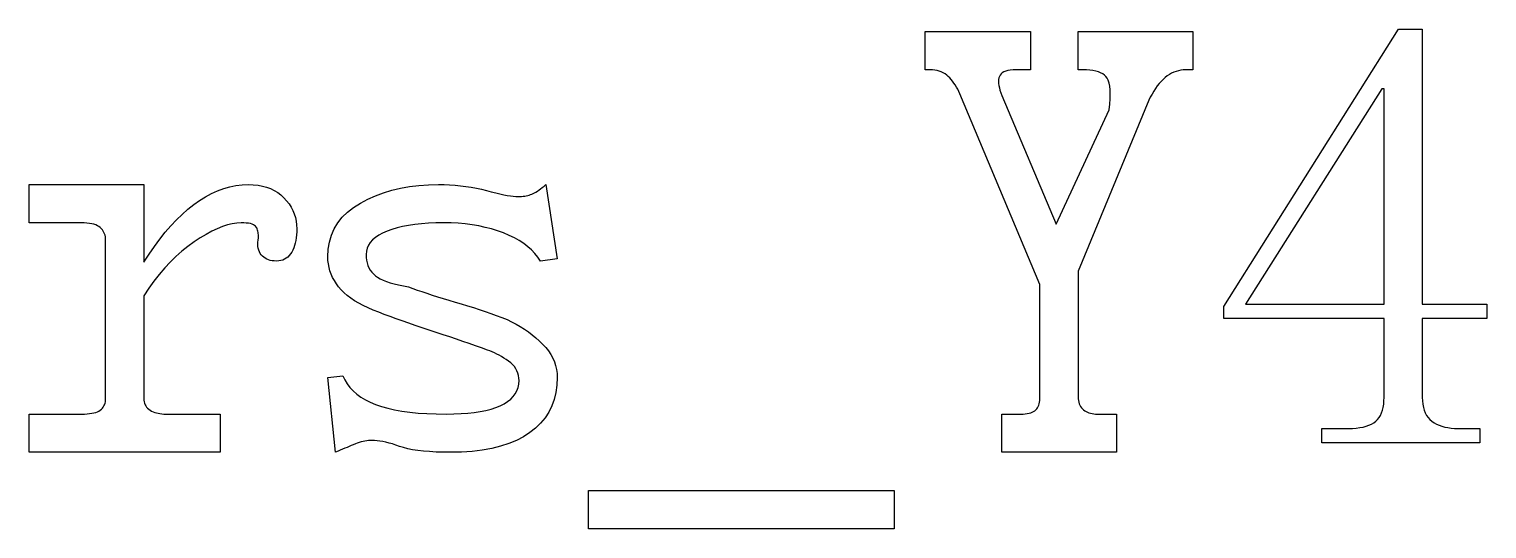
# Model space of a CAD drawing. Extents: x -210 to 210, y -160 to 160.
# Drawn here: x -126.32 to -114.41, y -130.04 to -125.96 of the extents above; entities that cross this region are included whole.
import ezdxf

# ---------------------------------------------------------------- set-up
doc = ezdxf.new("R2010")
doc.units = 0
doc.header["$MEASUREMENT"] = 0
doc.layers.get('0').update_dxf_attribs({"linetype": 'CONTINUOUS'})

msp = doc.modelspace()

# ---------------------------------------------------------------- linework, layer by layer
for points in [[(-117.49292, -126.619814), (-117.488418, -126.573057), (-117.488418, -126.573057), (-117.48582, -126.530381), (-117.48582, -126.530381), (-117.485049, -126.491787), (-117.485049, -126.491787), (-117.486182, -126.457305), (-117.486182, -126.457305), (-117.489141, -126.426904), (-117.489141, -126.426904), (-117.494014, -126.400635), (-117.494014, -126.400635), (-117.500742, -126.378447), (-117.500742, -126.378447), (-117.509297, -126.360361), (-117.509297, -126.360361), (-117.519785, -126.346396), (-117.519785, -126.346396), (-117.532227, -126.335117), (-117.532227, -126.335117), (-117.546777, -126.325176), (-117.546777, -126.325176), (-117.563447, -126.316543), (-117.563447, -126.316543), (-117.582217, -126.309258), (-117.582217, -126.309258), (-117.603125, -126.303281), (-117.603125, -126.303281), (-117.626104, -126.298633), (-117.626104, -126.298633), (-117.651221, -126.295313), (-117.651221, -126.295313), (-117.678438, -126.29335), (-117.678438, -126.29335), (-117.707764, -126.292676), (-117.707764, -126.292676), (-117.746826, -126.292676), (-117.746826, -126.292676), (-117.746826, -125.980186), (-117.746826, -125.980186), (-116.809326, -125.980186), (-116.809326, -125.980186), (-116.809326, -126.292676), (-116.809326, -126.292676), (-116.86792, -126.292676), (-116.86792, -126.292676), (-116.88832, -126.293447), (-116.88832, -126.293447), (-116.90832, -126.295801), (-116.90832, -126.295801), (-116.927852, -126.299727), (-116.927852, -126.299727), (-116.947021, -126.305195), (-116.947021, -126.305195), (-116.965723, -126.312256), (-116.965723, -126.312256), (-116.984004, -126.320879), (-116.984004, -126.320879), (-117.001895, -126.331064), (-117.001895, -126.331064), (-117.019346, -126.342822), (-117.019346, -126.342822), (-117.036377, -126.356152), (-117.036377, -126.356152), (-117.052979, -126.370996), (-117.052979, -126.370996), (-117.069189, -126.387256), (-117.069189, -126.387256), (-117.084941, -126.40499), (-117.084941, -126.40499), (-117.100283, -126.424131), (-117.100283, -126.424131), (-117.115225, -126.444756), (-117.115225, -126.444756), (-117.129697, -126.466807), (-117.129697, -126.466807), (-117.14376, -126.490322), (-117.14376, -126.490322), (-117.157402, -126.515283), (-117.157402, -126.515283), (-117.170645, -126.541699), (-117.170645, -126.541699), (-117.746826, -127.938193), (-117.746826, -127.938193), (-117.746826, -128.963564), (-117.746826, -128.963564), (-117.746279, -128.979385), (-117.746279, -128.979385), (-117.744648, -128.994199), (-117.744648, -128.994199), (-117.741953, -129.008057), (-117.741953, -129.008057), (-117.738154, -129.020977), (-117.738154, -129.020977), (-117.733281, -129.032891), (-117.733281, -129.032891), (-117.727305, -129.043857), (-117.727305, -129.043857), (-117.720234, -129.053857), (-117.720234, -129.053857), (-117.7121, -129.06291), (-117.7121, -129.06291), (-117.702891, -129.070996), (-117.702891, -129.070996), (-117.692813, -129.078184), (-117.692813, -129.078184), (-117.682119, -129.084482), (-117.682119, -129.084482), (-117.670879, -129.09), (-117.670879, -129.09), (-117.658984, -129.094619), (-117.658984, -129.094619), (-117.646504, -129.098418), (-117.646504, -129.098418), (-117.633418, -129.101377), (-117.633418, -129.101377), (-117.619756, -129.103496), (-117.619756, -129.103496), (-117.605479, -129.104746), (-117.605479, -129.104746), (-117.590576, -129.105166), (-117.590576, -129.105166), (-117.434326, -129.105166), (-117.434326, -129.105166), (-117.434326, -129.417656), (-117.434326, -129.417656), (-118.371826, -129.417656), (-118.371826, -129.417656), (-118.371826, -129.105166), (-118.371826, -129.105166), (-118.215586, -129.105166), (-118.215586, -129.105166), (-118.196719, -129.104746), (-118.196719, -129.104746), (-118.17918, -129.103496), (-118.17918, -129.103496), (-118.162979, -129.101377), (-118.162979, -129.101377), (-118.148057, -129.098418), (-118.148057, -129.098418), (-118.134492, -129.094619), (-118.134492, -129.094619), (-118.122256, -129.09), (-118.122256, -129.09), (-118.111348, -129.084482), (-118.111348, -129.084482), (-118.101787, -129.078184), (-118.101787, -129.078184), (-118.093516, -129.070996), (-118.093516, -129.070996), (-118.086318, -129.06291), (-118.086318, -129.06291), (-118.08001, -129.053857), (-118.08001, -129.053857), (-118.074521, -129.043857), (-118.074521, -129.043857), (-118.069883, -129.032891), (-118.069883, -129.032891), (-118.066055, -129.020977), (-118.066055, -129.020977), (-118.063105, -129.008057), (-118.063105, -129.008057), (-118.061016, -128.994199), (-118.061016, -128.994199), (-118.059766, -128.979385), (-118.059766, -128.979385), (-118.059326, -128.963564), (-118.059326, -128.963564), (-118.059326, -128.045605), (-118.059326, -128.045605), (-118.713613, -126.487988), (-118.713613, -126.487988), (-118.722539, -126.468867), (-118.722539, -126.468867), (-118.731816, -126.450615), (-118.731816, -126.450615), (-118.741582, -126.433193), (-118.741582, -126.433193), (-118.751709, -126.416611), (-118.751709, -126.416611), (-118.762295, -126.400869), (-118.762295, -126.400869), (-118.77332, -126.385986), (-118.77332, -126.385986), (-118.784717, -126.371934), (-118.784717, -126.371934), (-118.796582, -126.35873), (-118.796582, -126.35873), (-118.808848, -126.346396), (-118.808848, -126.346396), (-118.821777, -126.335117), (-118.821777, -126.335117), (-118.835596, -126.325176), (-118.835596, -126.325176), (-118.850352, -126.316543), (-118.850352, -126.316543), (-118.865996, -126.309258), (-118.865996, -126.309258), (-118.882539, -126.303281), (-118.882539, -126.303281), (-118.9, -126.298633), (-118.9, -126.298633), (-118.91835, -126.295313), (-118.91835, -126.295313), (-118.937598, -126.29335), (-118.937598, -126.29335), (-118.957754, -126.292676), (-118.957754, -126.292676), (-118.996826, -126.292676), (-118.996826, -126.292676), (-118.996826, -125.980186), (-118.996826, -125.980186), (-118.137451, -125.980186), (-118.137451, -125.980186), (-118.137451, -126.292676), (-118.137451, -126.292676), (-118.254639, -126.292676), (-118.254639, -126.292676), (-118.279482, -126.29335), (-118.279482, -126.29335), (-118.301895, -126.295313), (-118.301895, -126.295313), (-118.321885, -126.298633), (-118.321885, -126.298633), (-118.339502, -126.303281), (-118.339502, -126.303281), (-118.354697, -126.309258), (-118.354697, -126.309258), (-118.36749, -126.316543), (-118.36749, -126.316543), (-118.377881, -126.325176), (-118.377881, -126.325176), (-118.385801, -126.335117), (-118.385801, -126.335117), (-118.391357, -126.346396), (-118.391357, -126.346396), (-118.394961, -126.358896), (-118.394961, -126.358896), (-118.397148, -126.372666), (-118.397148, -126.372666), (-118.397891, -126.387607), (-118.397891, -126.387607), (-118.397148, -126.40376), (-118.397148, -126.40376), (-118.394961, -126.421143), (-118.394961, -126.421143), (-118.391357, -126.439707), (-118.391357, -126.439707), (-118.386289, -126.459482), (-118.386289, -126.459482), (-118.379775, -126.480449), (-118.379775, -126.480449), (-118.371826, -126.502637), (-118.371826, -126.502637), (-117.92749, -127.552432), (-117.92749, -127.552432), (-117.49292, -126.619814)], [(-114.934219, -128.968447), (-114.933291, -128.997861), (-114.933291, -128.997861), (-114.930391, -129.025381), (-114.930391, -129.025381), (-114.925537, -129.050928), (-114.925537, -129.050928), (-114.918818, -129.074561), (-114.918818, -129.074561), (-114.910137, -129.09625), (-114.910137, -129.09625), (-114.899512, -129.116016), (-114.899512, -129.116016), (-114.886963, -129.133867), (-114.886963, -129.133867), (-114.8725, -129.149775), (-114.8725, -129.149775), (-114.856104, -129.16376), (-114.856104, -129.16376), (-114.838008, -129.176055), (-114.838008, -129.176055), (-114.818486, -129.186914), (-114.818486, -129.186914), (-114.79751, -129.196318), (-114.79751, -129.196318), (-114.775088, -129.204277), (-114.775088, -129.204277), (-114.751221, -129.210781), (-114.751221, -129.210781), (-114.725889, -129.21585), (-114.725889, -129.21585), (-114.699121, -129.219492), (-114.699121, -129.219492), (-114.670918, -129.221631), (-114.670918, -129.221631), (-114.64126, -129.222344), (-114.64126, -129.222344), (-114.465479, -129.222344), (-114.465479, -129.222344), (-114.465479, -129.339551), (-114.465479, -129.339551), (-115.754541, -129.339551), (-115.754541, -129.339551), (-115.754541, -129.222344), (-115.754541, -129.222344), (-115.539697, -129.222344), (-115.539697, -129.222344), (-115.506084, -129.221631), (-115.506084, -129.221631), (-115.474609, -129.219492), (-115.474609, -129.219492), (-115.445313, -129.21585), (-115.445313, -129.21585), (-115.418184, -129.210781), (-115.418184, -129.210781), (-115.393203, -129.204277), (-115.393203, -129.204277), (-115.37042, -129.196318), (-115.37042, -129.196318), (-115.349824, -129.186914), (-115.349824, -129.186914), (-115.331357, -129.176055), (-115.331357, -129.176055), (-115.315088, -129.16376), (-115.315088, -129.16376), (-115.300762, -129.149775), (-115.300762, -129.149775), (-115.288096, -129.133867), (-115.288096, -129.133867), (-115.2771, -129.116016), (-115.2771, -129.116016), (-115.267822, -129.09625), (-115.267822, -129.09625), (-115.260254, -129.074561), (-115.260254, -129.074561), (-115.254346, -129.050928), (-115.254346, -129.050928), (-115.250107, -129.025381), (-115.250107, -129.025381), (-115.247578, -128.997861), (-115.247578, -128.997861), (-115.246719, -128.968447), (-115.246719, -128.968447), (-115.246719, -128.323916), (-115.246719, -128.323916), (-116.555322, -128.323916), (-116.555322, -128.323916), (-116.555322, -128.22627), (-116.555322, -128.22627), (-115.129541, -125.960635), (-115.129541, -125.960635), (-114.934219, -125.960635), (-114.934219, -125.960635), (-114.934219, -128.206719), (-114.934219, -128.206719), (-114.406895, -128.206719), (-114.406895, -128.206719), (-114.406895, -128.323916), (-114.406895, -128.323916), (-114.934219, -128.323916), (-114.934219, -128.323916), (-114.934219, -128.968447)], [(-115.26626, -126.448916), (-116.379541, -128.206719), (-116.379541, -128.206719), (-115.246719, -128.206719), (-115.246719, -128.206719), (-115.246719, -126.448916), (-115.246719, -126.448916), (-115.26626, -126.448916)], [(-125.383857, -127.864941), (-125.341191, -127.79835), (-125.341191, -127.79835), (-125.297871, -127.735313), (-125.297871, -127.735313), (-125.253896, -127.675859), (-125.253896, -127.675859), (-125.209258, -127.619941), (-125.209258, -127.619941), (-125.163945, -127.567607), (-125.163945, -127.567607), (-125.117988, -127.518799), (-125.117988, -127.518799), (-125.071348, -127.473545), (-125.071348, -127.473545), (-125.024082, -127.431885), (-125.024082, -127.431885), (-124.976143, -127.39375), (-124.976143, -127.39375), (-124.927676, -127.359404), (-124.927676, -127.359404), (-124.878916, -127.329131), (-124.878916, -127.329131), (-124.829893, -127.302881), (-124.829893, -127.302881), (-124.780576, -127.280654), (-124.780576, -127.280654), (-124.730938, -127.26249), (-124.730938, -127.26249), (-124.680977, -127.24835), (-124.680977, -127.24835), (-124.630742, -127.238262), (-124.630742, -127.238262), (-124.580195, -127.232197), (-124.580195, -127.232197), (-124.529365, -127.230186), (-124.529365, -127.230186), (-124.489111, -127.231494), (-124.489111, -127.231494), (-124.450859, -127.235488), (-124.450859, -127.235488), (-124.414609, -127.2421), (-124.414609, -127.2421), (-124.380313, -127.251387), (-124.380313, -127.251387), (-124.348057, -127.26332), (-124.348057, -127.26332), (-124.317754, -127.27793), (-124.317754, -127.27793), (-124.289453, -127.295146), (-124.289453, -127.295146), (-124.263125, -127.315049), (-124.263125, -127.315049), (-124.238818, -127.337607), (-124.238818, -127.337607), (-124.216807, -127.361953), (-124.216807, -127.361953), (-124.197314, -127.387256), (-124.197314, -127.387256), (-124.180479, -127.413555), (-124.180479, -127.413555), (-124.16624, -127.440791), (-124.16624, -127.440791), (-124.15458, -127.469004), (-124.15458, -127.469004), (-124.145508, -127.498193), (-124.145508, -127.498193), (-124.139053, -127.52832), (-124.139053, -127.52832), (-124.135137, -127.559434), (-124.135137, -127.559434), (-124.133848, -127.591504), (-124.133848, -127.591504), (-124.134336, -127.616982), (-124.134336, -127.616982), (-124.135889, -127.641396), (-124.135889, -127.641396), (-124.138447, -127.664746), (-124.138447, -127.664746), (-124.142021, -127.686992), (-124.142021, -127.686992), (-124.146641, -127.708135), (-124.146641, -127.708135), (-124.152285, -127.728223), (-124.152285, -127.728223), (-124.158945, -127.747197), (-124.158945, -127.747197), (-124.166621, -127.765107), (-124.166621, -127.765107), (-124.175352, -127.781943), (-124.175352, -127.781943), (-124.185059, -127.797305), (-124.185059, -127.797305), (-124.19582, -127.810869), (-124.19582, -127.810869), (-124.207607, -127.822607), (-124.207607, -127.822607), (-124.22042, -127.832578), (-124.22042, -127.832578), (-124.234258, -127.840713), (-124.234258, -127.840713), (-124.249121, -127.847012), (-124.249121, -127.847012), (-124.26501, -127.851543), (-124.26501, -127.851543), (-124.281924, -127.854258), (-124.281924, -127.854258), (-124.299863, -127.855186), (-124.299863, -127.855186), (-124.317783, -127.854541), (-124.317783, -127.854541), (-124.334697, -127.852637), (-124.334697, -127.852637), (-124.350596, -127.849473), (-124.350596, -127.849473), (-124.365449, -127.845029), (-124.365449, -127.845029), (-124.379277, -127.839355), (-124.379277, -127.839355), (-124.3921, -127.832383), (-124.3921, -127.832383), (-124.403857, -127.824141), (-124.403857, -127.824141), (-124.414609, -127.814678), (-124.414609, -127.814678), (-124.424385, -127.803906), (-124.424385, -127.803906), (-124.432813, -127.792041), (-124.432813, -127.792041), (-124.439795, -127.779307), (-124.439795, -127.779307), (-124.445254, -127.765645), (-124.445254, -127.765645), (-124.449219, -127.751094), (-124.449219, -127.751094), (-124.45165, -127.735645), (-124.45165, -127.735645), (-124.452588, -127.719258), (-124.452588, -127.719258), (-124.452002, -127.702002), (-124.452002, -127.702002), (-124.449922, -127.683818), (-124.449922, -127.683818), (-124.446348, -127.664746), (-124.446348, -127.664746), (-124.446602, -127.653047), (-124.446602, -127.653047), (-124.447275, -127.641846), (-124.447275, -127.641846), (-124.448506, -127.631094), (-124.448506, -127.631094), (-124.450195, -127.620859), (-124.450195, -127.620859), (-124.452363, -127.611104), (-124.452363, -127.611104), (-124.45501, -127.601807), (-124.45501, -127.601807), (-124.458145, -127.593008), (-124.458145, -127.593008), (-124.461758, -127.584697), (-124.461758, -127.584697), (-124.465879, -127.576855), (-124.465879, -127.576855), (-124.471211, -127.569678), (-124.471211, -127.569678), (-124.478643, -127.563359), (-124.478643, -127.563359), (-124.488096, -127.557861), (-124.488096, -127.557861), (-124.499619, -127.553223), (-124.499619, -127.553223), (-124.513184, -127.549424), (-124.513184, -127.549424), (-124.528809, -127.546475), (-124.528809, -127.546475), (-124.546455, -127.544355), (-124.546455, -127.544355), (-124.566162, -127.543096), (-124.566162, -127.543096), (-124.587949, -127.542676), (-124.587949, -127.542676), (-124.623555, -127.544609), (-124.623555, -127.544609), (-124.661016, -127.550391), (-124.661016, -127.550391), (-124.700244, -127.560039), (-124.700244, -127.560039), (-124.741309, -127.573516), (-124.741309, -127.573516), (-124.78415, -127.590898), (-124.78415, -127.590898), (-124.828818, -127.612109), (-124.828818, -127.612109), (-124.875303, -127.637197), (-124.875303, -127.637197), (-124.923584, -127.666113), (-124.923584, -127.666113), (-124.973691, -127.698916), (-124.973691, -127.698916), (-125.024082, -127.735225), (-125.024082, -127.735225), (-125.073252, -127.774629), (-125.073252, -127.774629), (-125.12124, -127.817188), (-125.12124, -127.817188), (-125.168027, -127.862881), (-125.168027, -127.862881), (-125.213594, -127.911719), (-125.213594, -127.911719), (-125.257949, -127.963682), (-125.257949, -127.963682), (-125.301152, -128.01877), (-125.301152, -128.01877), (-125.343086, -128.077012), (-125.343086, -128.077012), (-125.383857, -128.138359), (-125.383857, -128.138359), (-125.383857, -128.978203), (-125.383857, -128.978203), (-125.383203, -128.991943), (-125.383203, -128.991943), (-125.381289, -129.004883), (-125.381289, -129.004883), (-125.378145, -129.017012), (-125.378145, -129.017012), (-125.373721, -129.028369), (-125.373721, -129.028369), (-125.368018, -129.038945), (-125.368018, -129.038945), (-125.361055, -129.04875), (-125.361055, -129.04875), (-125.352813, -129.057754), (-125.352813, -129.057754), (-125.34332, -129.066006), (-125.34332, -129.066006), (-125.332578, -129.073428), (-125.332578, -129.073428), (-125.32082, -129.080088), (-125.32082, -129.080088), (-125.308486, -129.085947), (-125.308486, -129.085947), (-125.2954, -129.091055), (-125.2954, -129.091055), (-125.28168, -129.095361), (-125.28168, -129.095361), (-125.267295, -129.098906), (-125.267295, -129.098906), (-125.252266, -129.101631), (-125.252266, -129.101631), (-125.236582, -129.103613), (-125.236582, -129.103613), (-125.220225, -129.104775), (-125.220225, -129.104775), (-125.203193, -129.105166), (-125.203193, -129.105166), (-124.758848, -129.105166), (-124.758848, -129.105166), (-124.758848, -129.417656), (-124.758848, -129.417656), (-126.321348, -129.417656), (-126.321348, -129.417656), (-126.321348, -129.105166), (-126.321348, -129.105166), (-125.89166, -129.105166), (-125.89166, -129.105166), (-125.868545, -129.104775), (-125.868545, -129.104775), (-125.847061, -129.103613), (-125.847061, -129.103613), (-125.8271, -129.101631), (-125.8271, -129.101631), (-125.808711, -129.098906), (-125.808711, -129.098906), (-125.791875, -129.095361), (-125.791875, -129.095361), (-125.776631, -129.091055), (-125.776631, -129.091055), (-125.762939, -129.085947), (-125.762939, -129.085947), (-125.75082, -129.080088), (-125.75082, -129.080088), (-125.740303, -129.073428), (-125.740303, -129.073428), (-125.731055, -129.066006), (-125.731055, -129.066006), (-125.72291, -129.057754), (-125.72291, -129.057754), (-125.715879, -129.04875), (-125.715879, -129.04875), (-125.709902, -129.038945), (-125.709902, -129.038945), (-125.705, -129.028369), (-125.705, -129.028369), (-125.70123, -129.017012), (-125.70123, -129.017012), (-125.698506, -129.004883), (-125.698506, -129.004883), (-125.696885, -128.991943), (-125.696885, -128.991943), (-125.696348, -128.978203), (-125.696348, -128.978203), (-125.696348, -127.684277), (-125.696348, -127.684277), (-125.696885, -127.670479), (-125.696885, -127.670479), (-125.698506, -127.657266), (-125.698506, -127.657266), (-125.70123, -127.644678), (-125.70123, -127.644678), (-125.705, -127.632676), (-125.705, -127.632676), (-125.709902, -127.621279), (-125.709902, -127.621279), (-125.715879, -127.610488), (-125.715879, -127.610488), (-125.72291, -127.600293), (-125.72291, -127.600293), (-125.731055, -127.590713), (-125.731055, -127.590713), (-125.740303, -127.581748), (-125.740303, -127.581748), (-125.750889, -127.573516), (-125.750889, -127.573516), (-125.763193, -127.566289), (-125.763193, -127.566289), (-125.777158, -127.560039), (-125.777158, -127.560039), (-125.792842, -127.554717), (-125.792842, -127.554717), (-125.810205, -127.550391), (-125.810205, -127.550391), (-125.829248, -127.547012), (-125.829248, -127.547012), (-125.84999, -127.544609), (-125.84999, -127.544609), (-125.872432, -127.543154), (-125.872432, -127.543154), (-125.896543, -127.542676), (-125.896543, -127.542676), (-126.321348, -127.542676), (-126.321348, -127.542676), (-126.321348, -127.230186), (-126.321348, -127.230186), (-126.140684, -127.230186), (-126.140684, -127.230186), (-126.105283, -127.230186), (-126.105283, -127.230186), (-126.068574, -127.230186), (-126.068574, -127.230186), (-126.030547, -127.230186), (-126.030547, -127.230186), (-125.991191, -127.230186), (-125.991191, -127.230186), (-125.950498, -127.230186), (-125.950498, -127.230186), (-125.908477, -127.230186), (-125.908477, -127.230186), (-125.865117, -127.230186), (-125.865117, -127.230186), (-125.820459, -127.230186), (-125.820459, -127.230186), (-125.774473, -127.230186), (-125.774473, -127.230186), (-125.728994, -127.230186), (-125.728994, -127.230186), (-125.685977, -127.230186), (-125.685977, -127.230186), (-125.645322, -127.230186), (-125.645322, -127.230186), (-125.6071, -127.230186), (-125.6071, -127.230186), (-125.571309, -127.230186), (-125.571309, -127.230186), (-125.5379, -127.230186), (-125.5379, -127.230186), (-125.506934, -127.230186), (-125.506934, -127.230186), (-125.478359, -127.230186), (-125.478359, -127.230186), (-125.452207, -127.230186), (-125.452207, -127.230186), (-125.383857, -127.230186), (-125.383857, -127.230186), (-125.383857, -127.864941)], [(-123.879824, -127.820996), (-123.876553, -127.758652), (-123.876553, -127.758652), (-123.866699, -127.699707), (-123.866699, -127.699707), (-123.850283, -127.644141), (-123.850283, -127.644141), (-123.827266, -127.591904), (-123.827266, -127.591904), (-123.797695, -127.543096), (-123.797695, -127.543096), (-123.761582, -127.497646), (-123.761582, -127.497646), (-123.718848, -127.455566), (-123.718848, -127.455566), (-123.669551, -127.416865), (-123.669551, -127.416865), (-123.613711, -127.381553), (-123.613711, -127.381553), (-123.553281, -127.349766), (-123.553281, -127.349766), (-123.490254, -127.321738), (-123.490254, -127.321738), (-123.424648, -127.297441), (-123.424648, -127.297441), (-123.356445, -127.276885), (-123.356445, -127.276885), (-123.285635, -127.260078), (-123.285635, -127.260078), (-123.212266, -127.246992), (-123.212266, -127.246992), (-123.13625, -127.237646), (-123.13625, -127.237646), (-123.057676, -127.232041), (-123.057676, -127.232041), (-122.976494, -127.230186), (-122.976494, -127.230186), (-122.930176, -127.230781), (-122.930176, -127.230781), (-122.884521, -127.232578), (-122.884521, -127.232578), (-122.839541, -127.235605), (-122.839541, -127.235605), (-122.795156, -127.239824), (-122.795156, -127.239824), (-122.751523, -127.245244), (-122.751523, -127.245244), (-122.708496, -127.251875), (-122.708496, -127.251875), (-122.666143, -127.259697), (-122.666143, -127.259697), (-122.624453, -127.26875), (-122.624453, -127.26875), (-122.583438, -127.278994), (-122.583438, -127.278994), (-122.544141, -127.289248), (-122.544141, -127.289248), (-122.50751, -127.298291), (-122.50751, -127.298291), (-122.473584, -127.306133), (-122.473584, -127.306133), (-122.442383, -127.312754), (-122.442383, -127.312754), (-122.413906, -127.318193), (-122.413906, -127.318193), (-122.388115, -127.322402), (-122.388115, -127.322402), (-122.365088, -127.3254), (-122.365088, -127.3254), (-122.344717, -127.327217), (-122.344717, -127.327217), (-122.3271, -127.327812), (-122.3271, -127.327812), (-122.312207, -127.327588), (-122.312207, -127.327588), (-122.297803, -127.326865), (-122.297803, -127.326865), (-122.283984, -127.325654), (-122.283984, -127.325654), (-122.270703, -127.323984), (-122.270703, -127.323984), (-122.25792, -127.321797), (-122.25792, -127.321797), (-122.245723, -127.319141), (-122.245723, -127.319141), (-122.234082, -127.316016), (-122.234082, -127.316016), (-122.22292, -127.312393), (-122.22292, -127.312393), (-122.212354, -127.308291), (-122.212354, -127.308291), (-122.201777, -127.303477), (-122.201777, -127.303477), (-122.190635, -127.297686), (-122.190635, -127.297686), (-122.178984, -127.290938), (-122.178984, -127.290938), (-122.166787, -127.283213), (-122.166787, -127.283213), (-122.154023, -127.274512), (-122.154023, -127.274512), (-122.140742, -127.264883), (-122.140742, -127.264883), (-122.126895, -127.254297), (-122.126895, -127.254297), (-122.11251, -127.242695), (-122.11251, -127.242695), (-122.097598, -127.230186), (-122.097598, -127.230186), (-122.004824, -127.835645), (-122.004824, -127.835645), (-122.141543, -127.855186), (-122.141543, -127.855186), (-122.162646, -127.823398), (-122.162646, -127.823398), (-122.186895, -127.793193), (-122.186895, -127.793193), (-122.214238, -127.76458), (-122.214238, -127.76458), (-122.244756, -127.73751), (-122.244756, -127.73751), (-122.278379, -127.712012), (-122.278379, -127.712012), (-122.315156, -127.688076), (-122.315156, -127.688076), (-122.355078, -127.665713), (-122.355078, -127.665713), (-122.398105, -127.644912), (-122.398105, -127.644912), (-122.444277, -127.625693), (-122.444277, -127.625693), (-122.492734, -127.608252), (-122.492734, -127.608252), (-122.542656, -127.592891), (-122.542656, -127.592891), (-122.594023, -127.57958), (-122.594023, -127.57958), (-122.646826, -127.568271), (-122.646826, -127.568271), (-122.701074, -127.559082), (-122.701074, -127.559082), (-122.756777, -127.551885), (-122.756777, -127.551885), (-122.813945, -127.546758), (-122.813945, -127.546758), (-122.872539, -127.543691), (-122.872539, -127.543691), (-122.932559, -127.542676), (-122.932559, -127.542676), (-122.996152, -127.543506), (-122.996152, -127.543506), (-123.056758, -127.546055), (-123.056758, -127.546055), (-123.114307, -127.550273), (-123.114307, -127.550273), (-123.168896, -127.556172), (-123.168896, -127.556172), (-123.2204, -127.56376), (-123.2204, -127.56376), (-123.268916, -127.573047), (-123.268916, -127.573047), (-123.314443, -127.584023), (-123.314443, -127.584023), (-123.356934, -127.59668), (-123.356934, -127.59668), (-123.396416, -127.611025), (-123.396416, -127.611025), (-123.432305, -127.626885), (-123.432305, -127.626885), (-123.463984, -127.644063), (-123.463984, -127.644063), (-123.491396, -127.662588), (-123.491396, -127.662588), (-123.5146, -127.682402), (-123.5146, -127.682402), (-123.533574, -127.703564), (-123.533574, -127.703564), (-123.54835, -127.726045), (-123.54835, -127.726045), (-123.558896, -127.749863), (-123.558896, -127.749863), (-123.565215, -127.775), (-123.565215, -127.775), (-123.567324, -127.801475), (-123.567324, -127.801475), (-123.566396, -127.825781), (-123.566396, -127.825781), (-123.563604, -127.848848), (-123.563604, -127.848848), (-123.558936, -127.870615), (-123.558936, -127.870615), (-123.552363, -127.891152), (-123.552363, -127.891152), (-123.543975, -127.91041), (-123.543975, -127.91041), (-123.533691, -127.928418), (-123.533691, -127.928418), (-123.521553, -127.945137), (-123.521553, -127.945137), (-123.507539, -127.960605), (-123.507539, -127.960605), (-123.491641, -127.974795), (-123.491641, -127.974795), (-123.473359, -127.987979), (-123.473359, -127.987979), (-123.4521, -128.000381), (-123.4521, -128.000381), (-123.42792, -128.011953), (-123.42792, -128.011953), (-123.400762, -128.022773), (-123.400762, -128.022773), (-123.370615, -128.032822), (-123.370615, -128.032822), (-123.337588, -128.04209), (-123.337588, -128.04209), (-123.301553, -128.050537), (-123.301553, -128.050537), (-123.262578, -128.058223), (-123.262578, -128.058223), (-123.220635, -128.065127), (-123.220635, -128.065127), (-123.186025, -128.078232), (-123.186025, -128.078232), (-123.149521, -128.091543), (-123.149521, -128.091543), (-123.111045, -128.105), (-123.111045, -128.105), (-123.070684, -128.118662), (-123.070684, -128.118662), (-123.02835, -128.13251), (-123.02835, -128.13251), (-122.984092, -128.146504), (-122.984092, -128.146504), (-122.93792, -128.160703), (-122.93792, -128.160703), (-122.889844, -128.175078), (-122.889844, -128.175078), (-122.839775, -128.189639), (-122.839775, -128.189639), (-122.789209, -128.204453), (-122.789209, -128.204453), (-122.739502, -128.219541), (-122.739502, -128.219541), (-122.690615, -128.234941), (-122.690615, -128.234941), (-122.642559, -128.250645), (-122.642559, -128.250645), (-122.595322, -128.26665), (-122.595322, -128.26665), (-122.549014, -128.282969), (-122.549014, -128.282969), (-122.503486, -128.299561), (-122.503486, -128.299561), (-122.458799, -128.316494), (-122.458799, -128.316494), (-122.41499, -128.333672), (-122.41499, -128.333672), (-122.377617, -128.351582), (-122.377617, -128.351582), (-122.341553, -128.370586), (-122.341553, -128.370586), (-122.306758, -128.390645), (-122.306758, -128.390645), (-122.273203, -128.411797), (-122.273203, -128.411797), (-122.240898, -128.434063), (-122.240898, -128.434063), (-122.209902, -128.457393), (-122.209902, -128.457393), (-122.180176, -128.481807), (-122.180176, -128.481807), (-122.15168, -128.507305), (-122.15168, -128.507305), (-122.124453, -128.533887), (-122.124453, -128.533887), (-122.099365, -128.561377), (-122.099365, -128.561377), (-122.077197, -128.5896), (-122.077197, -128.5896), (-122.057988, -128.618506), (-122.057988, -128.618506), (-122.041748, -128.648193), (-122.041748, -128.648193), (-122.028477, -128.678564), (-122.028477, -128.678564), (-122.018125, -128.709648), (-122.018125, -128.709648), (-122.010742, -128.741484), (-122.010742, -128.741484), (-122.006318, -128.774043), (-122.006318, -128.774043), (-122.004824, -128.807305), (-122.004824, -128.807305), (-122.007598, -128.869756), (-122.007598, -128.869756), (-122.015928, -128.929092), (-122.015928, -128.929092), (-122.029785, -128.985283), (-122.029785, -128.985283), (-122.049199, -129.03832), (-122.049199, -129.03832), (-122.07415, -129.088242), (-122.07415, -129.088242), (-122.104678, -129.13501), (-122.104678, -129.13501), (-122.140723, -129.178643), (-122.140723, -129.178643), (-122.182314, -129.219141), (-122.182314, -129.219141), (-122.229443, -129.256514), (-122.229443, -129.256514), (-122.281846, -129.290361), (-122.281846, -129.290361), (-122.339141, -129.320205), (-122.339141, -129.320205), (-122.401416, -129.346045), (-122.401416, -129.346045), (-122.468643, -129.36792), (-122.468643, -129.36792), (-122.540801, -129.38584), (-122.540801, -129.38584), (-122.617891, -129.399766), (-122.617891, -129.399766), (-122.699951, -129.409717), (-122.699951, -129.409717), (-122.786914, -129.415674), (-122.786914, -129.415674), (-122.878848, -129.417656), (-122.878848, -129.417656), (-122.938984, -129.41708), (-122.938984, -129.41708), (-122.995547, -129.415244), (-122.995547, -129.415244), (-123.048682, -129.412246), (-123.048682, -129.412246), (-123.098262, -129.408018), (-123.098262, -129.408018), (-123.144414, -129.402598), (-123.144414, -129.402598), (-123.187012, -129.395977), (-123.187012, -129.395977), (-123.226143, -129.388135), (-123.226143, -129.388135), (-123.261777, -129.379092), (-123.261777, -129.379092), (-123.293887, -129.368838), (-123.293887, -129.368838), (-123.323682, -129.358604), (-123.323682, -129.358604), (-123.352236, -129.349541), (-123.352236, -129.349541), (-123.379609, -129.341719), (-123.379609, -129.341719), (-123.405762, -129.335078), (-123.405762, -129.335078), (-123.430723, -129.329678), (-123.430723, -129.329678), (-123.454482, -129.32543), (-123.454482, -129.32543), (-123.477021, -129.322412), (-123.477021, -129.322412), (-123.49835, -129.320605), (-123.49835, -129.320605), (-123.518496, -129.32001), (-123.518496, -129.32001), (-123.532725, -129.320381), (-123.532725, -129.320381), (-123.547178, -129.321484), (-123.547178, -129.321484), (-123.561885, -129.323262), (-123.561885, -129.323262), (-123.576846, -129.325811), (-123.576846, -129.325811), (-123.592041, -129.329053), (-123.592041, -129.329053), (-123.60749, -129.333018), (-123.60749, -129.333018), (-123.623164, -129.337744), (-123.623164, -129.337744), (-123.639063, -129.343164), (-123.639063, -129.343164), (-123.655225, -129.349307), (-123.655225, -129.349307), (-123.671689, -129.355947), (-123.671689, -129.355947), (-123.688496, -129.362803), (-123.688496, -129.362803), (-123.705693, -129.369912), (-123.705693, -129.369912), (-123.723203, -129.377305), (-123.723203, -129.377305), (-123.741113, -129.384873), (-123.741113, -129.384873), (-123.759385, -129.392715), (-123.759385, -129.392715), (-123.778008, -129.400771), (-123.778008, -129.400771), (-123.796992, -129.409121), (-123.796992, -129.409121), (-123.816348, -129.417656), (-123.816348, -129.417656), (-123.879824, -128.807305), (-123.879824, -128.807305), (-123.757754, -128.792656), (-123.757754, -128.792656), (-123.741914, -128.826426), (-123.741914, -128.826426), (-123.722559, -128.858252), (-123.722559, -128.858252), (-123.699707, -128.888164), (-123.699707, -128.888164), (-123.673359, -128.916113), (-123.673359, -128.916113), (-123.643516, -128.942178), (-123.643516, -128.942178), (-123.610195, -128.966289), (-123.610195, -128.966289), (-123.573359, -128.988477), (-123.573359, -128.988477), (-123.533008, -129.00874), (-123.533008, -129.00874), (-123.489199, -129.027041), (-123.489199, -129.027041), (-123.441602, -129.043447), (-123.441602, -129.043447), (-123.389863, -129.0579), (-123.389863, -129.0579), (-123.334053, -129.070449), (-123.334053, -129.070449), (-123.274111, -129.081055), (-123.274111, -129.081055), (-123.210107, -129.089746), (-123.210107, -129.089746), (-123.141982, -129.096494), (-123.141982, -129.096494), (-123.069766, -129.101318), (-123.069766, -129.101318), (-122.993438, -129.104199), (-122.993438, -129.104199), (-122.913018, -129.105166), (-122.913018, -129.105166), (-122.850684, -129.104316), (-122.850684, -129.104316), (-122.791621, -129.101797), (-122.791621, -129.101797), (-122.735898, -129.097578), (-122.735898, -129.097578), (-122.683477, -129.09168), (-122.683477, -129.09168), (-122.634385, -129.084082), (-122.634385, -129.084082), (-122.588594, -129.074785), (-122.588594, -129.074785), (-122.546133, -129.063818), (-122.546133, -129.063818), (-122.506992, -129.051162), (-122.506992, -129.051162), (-122.471143, -129.036797), (-122.471143, -129.036797), (-122.438848, -129.020781), (-122.438848, -129.020781), (-122.410381, -129.003047), (-122.410381, -129.003047), (-122.385684, -128.983643), (-122.385684, -128.983643), (-122.364795, -128.962549), (-122.364795, -128.962549), (-122.347725, -128.939766), (-122.347725, -128.939766), (-122.334414, -128.915283), (-122.334414, -128.915283), (-122.324922, -128.889141), (-122.324922, -128.889141), (-122.319219, -128.86126), (-122.319219, -128.86126), (-122.317324, -128.831719), (-122.317324, -128.831719), (-122.318379, -128.810498), (-122.318379, -128.810498), (-122.321514, -128.790156), (-122.321514, -128.790156), (-122.326855, -128.770693), (-122.326855, -128.770693), (-122.334219, -128.752187), (-122.334219, -128.752187), (-122.343691, -128.734512), (-122.343691, -128.734512), (-122.355322, -128.717793), (-122.355322, -128.717793), (-122.369023, -128.701982), (-122.369023, -128.701982), (-122.384863, -128.687051), (-122.384863, -128.687051), (-122.402783, -128.673047), (-122.402783, -128.673047), (-122.421807, -128.659863), (-122.421807, -128.659863), (-122.440898, -128.64749), (-122.440898, -128.64749), (-122.46001, -128.635879), (-122.46001, -128.635879), (-122.479219, -128.625068), (-122.479219, -128.625068), (-122.498486, -128.61501), (-122.498486, -128.61501), (-122.517803, -128.605781), (-122.517803, -128.605781), (-122.537178, -128.597275), (-122.537178, -128.597275), (-122.556621, -128.589619), (-122.556621, -128.589619), (-122.576113, -128.582705), (-122.576113, -128.582705), (-122.624453, -128.565254), (-122.624453, -128.565254), (-122.673887, -128.547607), (-122.673887, -128.547607), (-122.724492, -128.529805), (-122.724492, -128.529805), (-122.77625, -128.511816), (-122.77625, -128.511816), (-122.82915, -128.493652), (-122.82915, -128.493652), (-122.883193, -128.475283), (-122.883193, -128.475283), (-122.938379, -128.456758), (-122.938379, -128.456758), (-122.994717, -128.438037), (-122.994717, -128.438037), (-123.052188, -128.41915), (-123.052188, -128.41915), (-123.109434, -128.400234), (-123.109434, -128.400234), (-123.165039, -128.381523), (-123.165039, -128.381523), (-123.219023, -128.362988), (-123.219023, -128.362988), (-123.271357, -128.344629), (-123.271357, -128.344629), (-123.322109, -128.326445), (-123.322109, -128.326445), (-123.371211, -128.308447), (-123.371211, -128.308447), (-123.418682, -128.290635), (-123.418682, -128.290635), (-123.464541, -128.273008), (-123.464541, -128.273008), (-123.50874, -128.255547), (-123.50874, -128.255547), (-123.550801, -128.237783), (-123.550801, -128.237783), (-123.590234, -128.219141), (-123.590234, -128.219141), (-123.627012, -128.199697), (-123.627012, -128.199697), (-123.661143, -128.179385), (-123.661143, -128.179385), (-123.692598, -128.158193), (-123.692598, -128.158193), (-123.721396, -128.136201), (-123.721396, -128.136201), (-123.747559, -128.113359), (-123.747559, -128.113359), (-123.771104, -128.089648), (-123.771104, -128.089648), (-123.791943, -128.065127), (-123.791943, -128.065127), (-123.8104, -128.039922), (-123.8104, -128.039922), (-123.82665, -128.014268), (-123.82665, -128.014268), (-123.840752, -127.988086), (-123.840752, -127.988086), (-123.852725, -127.961455), (-123.852725, -127.961455), (-123.86249, -127.934307), (-123.86249, -127.934307), (-123.870059, -127.906729), (-123.870059, -127.906729), (-123.875488, -127.878604), (-123.875488, -127.878604), (-123.87876, -127.850059), (-123.87876, -127.850059), (-123.879824, -127.820996)], [(-121.75082, -130.042656), (-121.75082, -129.730166), (-121.75082, -129.730166), (-119.25082, -129.730166), (-119.25082, -129.730166), (-119.25082, -130.042656), (-119.25082, -130.042656), (-121.75082, -130.042656)]]:
    msp.add_lwpolyline(points)

doc.saveas('drawing.dxf')
